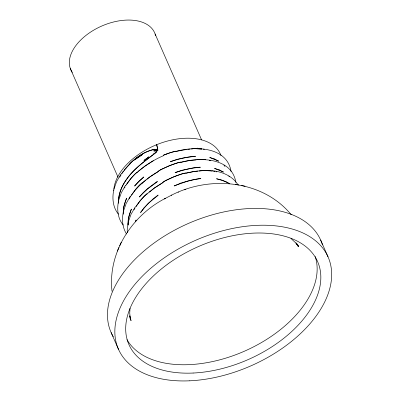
<?xml version="1.0" encoding="UTF-8"?>
<svg xmlns="http://www.w3.org/2000/svg" width="401" height="401" viewBox="0 0 401 401"><rect width="100%" height="100%" fill="white"/><g stroke="black" fill="none" stroke-linecap="round" stroke-linejoin="round"><path stroke-width="0.6" d="M118.48 201.683C119.287 178.936 139.914 164.896 156.205 152.29C146.049 160.535 134.505 167.698 127.082 178.711A57.458 34.972 -27.2 0 0 123.353 184.54C120.13 190.224 118.074 196.741 118.521 203.312M123.272 212.605L123.503 207.763L126.51 198.174L126.656 198.395C124.235 203.262 122.997 208.806 123.313 214.234M130.024 308.324L129.739 312.991L130.245 318.71L129.754 315.803L131.052 320.68L130.22 318.434M113.744 190.109C112.014 198.229 112.876 207.633 118.47 214.159M118.536 201.031C116.811 209.152 117.668 218.55 123.262 225.081M123.328 211.949C121.729 219.387 122.37 227.517 126.531 234.044M128.125 222.871L127.187 230.144L127.483 232.625M165.513 198.279C131.819 215.467 107.638 252.735 112.014 291.216M135.528 221.753L136.099 220.019L135.563 221.808M113.914 189.192L116.536 181.763L120.907 174.184M118.706 200.114L121.333 192.686L125.573 185.252M123.503 211.031L126.125 203.608L130.37 196.174M128.295 221.953L130.916 214.53L135.162 207.091M117.318 251.121L118.927 247.517M119.724 245.708L121.237 242.314M121.483 174.039L122.049 173.026M126.696 184.229L130.876 178.475L135.062 173.919L137.448 171.934C132.836 175.803 129.087 180.6 125.734 185.583M131.488 195.152L135.668 189.397L139.859 184.846L142.24 182.856C137.628 186.726 133.879 191.518 130.531 196.5M135.984 206.595L140.465 200.32L144.651 195.763L147.037 193.773C142.561 197.513 138.926 202.154 135.633 206.941M124.906 187.026L124.355 187.989L124.937 187.117M130.255 196.981L129.147 198.911L129.729 198.034M133.939 209.833L135.047 207.903M124.044 170.455C132.059 160.119 143.663 150.19 157.187 149.187L153.453 150.235M122.33 172.52L123.358 171.282M136.099 188.941C142.566 182.119 149.999 176.245 158.164 171.588M129.789 163.648C136.736 156.976 144.992 151.483 154.445 149.207L154.425 149.568L156.656 149.337M137.418 172.214C145.197 165.423 153.949 159.718 163.468 155.688M142.215 183.137L145.989 180.069M146.936 179.302L149.768 177.006L158.195 171.598M147.007 194.059L147.949 193.292M149.367 192.139L154.56 187.924L162.991 182.515L154.49 187.939L147.934 193.051M138.345 171.212L144.901 166.099L153.372 160.666M171.277 195.297L171.733 195.056C210.259 175.342 262.705 180.039 291.246 214.746M164.204 198.961L171.733 195.056M184.6 189.833L185.904 189.362M178.129 192.229L178.55 192.084M156.871 150.56L158.034 150.22M181.182 162.22C200.35 156.926 231.958 157.708 235.868 182.435M185.979 173.142L194.149 171.422L203.593 170.44M176.39 151.302C195.553 146.004 227.166 146.786 231.071 171.513M176.315 151.347L186.42 149.473M181.107 162.265L188.781 160.691M185.899 173.187L194.169 171.488M187.648 149.352L190.104 149.117M191.337 148.997L192.565 148.881M189.372 160.565L196.129 159.919M194.781 171.427L197.853 171.132M199.081 171.016L202.149 170.721M209.467 160.44L210.675 160.585L209.658 160.385M213.658 171.282L214.866 171.433M201.733 148.941L192.119 148.515L201.788 149.027M212.916 171.006L207.492 170.405L201.708 170.355L211.934 170.981M212.405 170.706C222.339 171.788 232.565 176.014 237.999 184.846M203.332 149.162L204.35 149.362M213.939 171.207L214.961 171.407M235.502 184.335L238.75 184.966M241.592 185.518L245.121 186.204M215.959 171.633L216.931 171.889M229.863 183.788L221.522 179.924L216.54 178.761L225.984 181.613L229.472 183.758M290.971 238.485L296.244 243.407L298.464 246.184L295.948 242.916L298.424 246.74L296.78 243.547M224.971 166.345L224.014 165.092L224.675 166.034M228.806 176.009L229.442 176.846M320.64 240.024L328.008 256.815M155.112 34L201.598 139.909M70.27 68.396L118.019 177.162M111.137 332.554L118.511 349.346M128.109 225.151C127.789 219.728 129.027 214.179 131.448 209.317L131.302 209.096L128.3 218.685L128.119 224.645M72.33 72.426A45.804 27.438 -23.7 0 1 101.478 26.155A45.804 27.438 -23.7 0 1 155.583 35.619M113.308 336.75A114.516 68.596 -23.7 0 1 188.34 223.467A114.516 68.596 -23.7 0 1 322.479 244.971M113.784 190.495A57.258 34.301 -23.7 0 1 162.986 142.38A57.258 34.301 -23.7 0 1 221.001 155.643M153.578 153.593A45.804 27.438 -23.7 0 1 154.641 153.072M155.172 152.821A45.804 27.438 -23.7 0 1 156.245 152.33M197.422 148.109A45.804 27.438 -23.7 0 1 198.47 148.505M315.186 256.495A103.062 61.739 -23.7 0 1 244.76 351.05A103.062 61.739 -23.7 0 1 126.982 339.642M119.729 177.167A57.393 36.311 -24.6 0 1 121.067 174.851M121.794 173.703A57.393 36.311 -24.6 0 1 122.3 172.936M122.621 172.575A57.163 36.862 -23.4 0 1 126.064 168.084M126.155 168.119A57.127 38.01 -21.7 0 1 130.17 163.829M157.768 150.395L155.849 151.964L157.267 150.651L153.874 151.027L157.768 150.395M144.089 207.758L140.661 212.61L140.515 212.38L148.245 203.297L158.169 195.307L158.034 195.066L152.911 199.046L144.089 207.758M143.207 192.61L139.488 197.011L139.347 196.781L147.663 188.866L157.438 181.633L157.307 181.387L147.528 188.63L143.207 192.61M138.831 181.277L134.696 186.089L134.556 185.858L143.653 176.926L143.789 177.167L138.831 181.277M135.658 159.052L134.39 160.054L142.46 154.5L135.658 159.052M145.147 159.583L143.939 160.485L149.007 156.816L145.147 159.583M160.751 169.683L158.119 171.377L160.751 169.683L169.197 165.753L177.874 162.701L180.886 162.094C173.823 163.568 167.272 166.686 160.751 169.683M165.543 180.605L162.916 182.3L165.543 180.605L173.994 176.671L182.666 173.623L185.683 173.016C178.615 174.485 172.069 177.608 165.543 180.605M166.375 154.049L163.207 155.322L169.568 152.896L176.094 151.177L172.776 151.874L166.375 154.049M180.806 183.087L174.315 186.019L174.189 185.768L187.613 181.202L194.279 179.633L200.706 178.4L200.811 178.661C193.909 179.067 187.372 181.132 180.806 183.087M176.731 159.438L170.475 161.809L170.355 161.558C178.58 159.147 186.911 156.746 195.543 156.505L195.447 156.245C189.102 156.756 182.906 157.904 176.731 159.438M181.523 170.36L175.267 172.731L175.152 172.48C183.372 170.069 191.703 167.668 200.34 167.423L200.239 167.167L194.159 167.683L181.523 170.36M199.848 159.392L196.911 159.433L205.462 159.718L199.848 159.392M214.45 158.941L209.733 157.488L218.685 161.162L214.45 158.941M219.247 169.864L214.53 168.41L223.482 172.084L219.247 169.864M157.809 149.633L156.696 144.676L157.809 149.633M189.773 380.805A114.516 68.596 -23.7 0 0 329.306 260.089A114.516 68.596 -23.7 0 0 150.701 268.349A114.516 68.596 -23.7 0 0 189.773 380.805M193.122 373.035A103.062 61.739 -23.7 0 0 318.7 264.389A103.062 61.739 -23.7 0 0 157.959 271.823A103.062 61.739 -23.7 0 0 193.122 373.035"/></g></svg>
